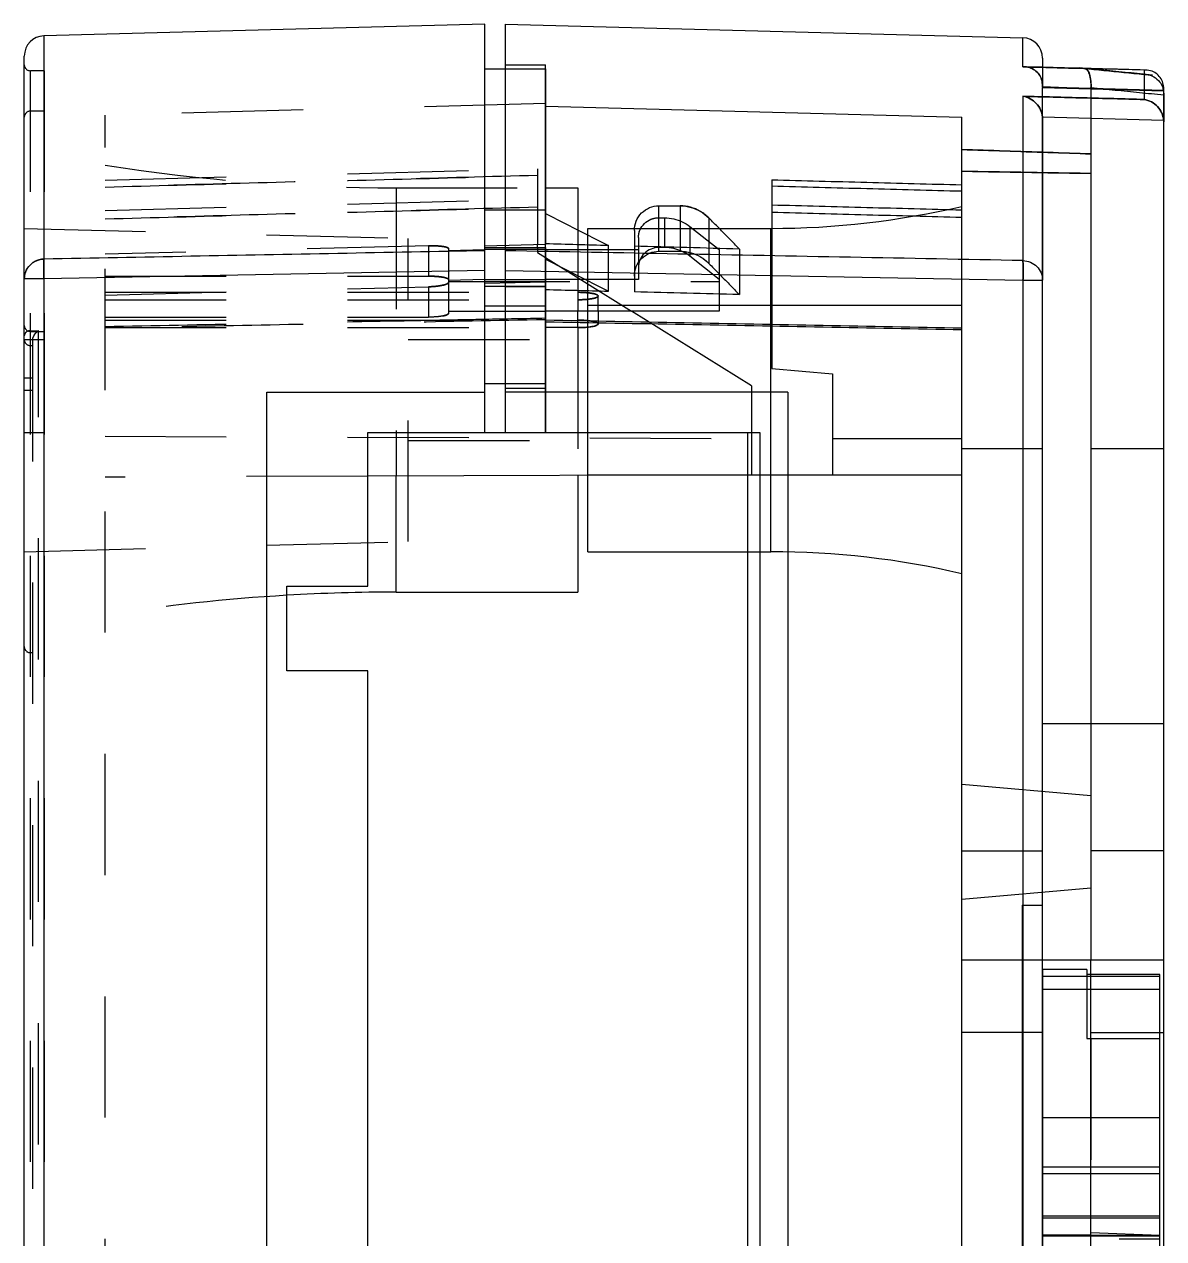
# Model space of a CAD drawing. Extents: x 195 to 445, y -1276 to -961.
# Drawn here: x 195.06 to 223.26, y -1058.62 to -1028.57 of the extents above; entities that cross this region are included whole.
import ezdxf

# ---------------------------------------------------------------- set-up
doc = ezdxf.new("R2010")
doc.units = 0
doc.linetypes.add('EB_DASH', pattern=[6, 3, -3])
doc.layers.get('0').update_dxf_attribs({"linetype": 'CONTINUOUS'})
for name, color, linetype in [('B1_DXF_CONTINUOUS_LINE', 7, 'CONTINUOUS'), ('B1_DXF_HIDDEN_LINE', 7, 'CONTINUOUS'), ('B3_DXF_CONTINUOUS_LINE', 7, 'CONTINUOUS'), ('B3_DXF_HIDDEN_LINE', 7, 'CONTINUOUS')]:
    doc.layers.add(name, color=color, linetype=linetype)

msp = doc.modelspace()

# ---------------------------------------------------------------- linework, layer by layer
at = {"color": 6, "linetype": 'CONTINUOUS'}
for p, q in [((206.961, -1028.565), (206.961, -1038.665)), ((206.961, -1028.565), (219.774, -1028.901)), ((219.774, -1029.618), (219.774, -1028.901)), ((220.261, -1029.4), (220.261, -1030.077)), ((206.961, -1029.565), (207.961, -1029.565)), ((207.961, -1038.665), (207.961, -1029.565)), ((219.813, -1029.617), (222.813, -1029.696)), ((222.774, -1029.697), (222.774, -1030.425)), ((219.774, -1030.346), (219.774, -1034.412)), ((220.261, -1030.903), (220.261, -1030.129)), ((223.261, -1030.17), (223.261, -1030.156)), ((207.961, -1030.592), (218.261, -1030.862)), ((218.261, -1097.569), (218.261, -1030.862)), ((220.259, -1030.856), (223.259, -1030.935)), ((213.561, -1032.413), (213.561, -1037.084)), ((210.761, -1033.058), (210.761, -1034.182)), ((210.761, -1033.058), (211.296, -1033.058)), ((211.296, -1033.058), (211.296, -1034.182)), ((212.003, -1033.356), (212.003, -1034.481)), ((209.011, -1041.615), (209.011, -1033.615)), ((209.011, -1033.615), (213.536, -1033.615)), ((210.161, -1033.667), (210.161, -1035.186)), ((213.536, -1041.615), (213.536, -1033.615)), ((209.516, -1035.168), (209.516, -1034.04)), ((210.761, -1034.182), (211.296, -1034.182)), ((212.762, -1034.126), (212.762, -1035.255)), ((206.961, -1034.656), (219.778, -1034.9)), ((219.778, -1034.9), (219.778, -1093.53)), ((219.778, -1034.9), (220.261, -1034.9)), ((220.261, -1093.534), (220.261, -1034.896)), ((206.961, -1035.057), (207.961, -1035.057)), ((209.011, -1035.515), (218.261, -1035.515)), ((213.561, -1037.084), (215.061, -1037.215)), ((215.061, -1037.215), (215.061, -1039.715)), ((206.961, -1037.565), (207.961, -1037.565)), ((213.961, -1037.665), (206.961, -1037.665)), ((213.961, -1037.665), (213.961, -1090.765)), ((206.961, -1038.665), (213.261, -1038.665)), ((212.961, -1038.665), (212.961, -1089.765)), ((213.261, -1038.665), (213.261, -1089.765)), ((215.061, -1038.815), (218.261, -1038.815)), ((218.261, -1039.065), (220.261, -1039.065)), ((221.461, -1039.065), (223.261, -1039.065)), ((223.261, -1089.365), (223.261, -1039.065)), ((209.011, -1039.715), (218.261, -1039.715)), ((209.011, -1041.615), (213.536, -1041.615)), ((220.261, -1045.865), (223.261, -1045.865)), ((218.261, -1047.365), (221.461, -1047.645)), ((218.261, -1049.015), (220.261, -1049.015)), ((223.261, -1049.015), (221.461, -1049.015)), ((218.261, -1050.215), (221.461, -1049.935)), ((219.761, -1050.365), (219.761, -1078.065)), ((219.761, -1050.365), (220.261, -1050.365)), ((218.261, -1051.715), (223.261, -1051.715)), ((221.461, -1076.715), (221.461, -1051.715)), ((220.261, -1053.515), (218.261, -1053.515)), ((221.461, -1053.515), (223.261, -1053.515))]:
    msp.add_line(p, q, dxfattribs=at)
at = {"color": 7, "linetype": 'CONTINUOUS'}
for p, q in [((220.261, -1030.08), (220.261, -1030.129)), ((220.261, -1030.116), (223.261, -1030.195)), ((221.461, -1030.161), (220.261, -1030.116)), ((220.261, -1030.129), (223.261, -1030.208)), ((221.461, -1030.142), (221.461, -1051.715)), ((223.261, -1039.065), (223.261, -1030.17)), ((220.261, -1034.896), (220.261, -1030.903))]:
    msp.add_line(p, q, dxfattribs=at)
at = {"color": 6, "linetype": 'CONTINUOUS'}
for centre, radius, start, end in [((219.761, -1029.4), 0.5, 0, 88.5), ((213.536, -1012.89), 20.726, 270, 283.1781), ((213.536, -1062.341), 20.726, 76.8219, 90)]:
    msp.add_arc(centre, radius, start, end, dxfattribs=at)
at = {"color": 7, "linetype": 'CONTINUOUS'}
for points, knots in [([(219.774, -1029.618), (219.828, -1029.615), (219.934, -1029.626), (220.073, -1029.693), (220.181, -1029.798), (220.248, -1029.935), (220.261, -1030.038), (220.261, -1030.09)], [0, 0, 0, 0, 0.162575, 0.3127025, 0.4590694, 0.6056159, 0.7640618, 0.7640618, 0.7640618, 0.7640618]), ([(220.261, -1030.09), (220.261, -1030.038), (220.248, -1029.936), (220.181, -1029.799), (220.074, -1029.694), (219.934, -1029.626), (219.828, -1029.615), (219.774, -1029.618)], [0, 0, 0, 0, 0.1576049, 0.3046349, 0.4513294, 0.601542, 0.7640688, 0.7640688, 0.7640688, 0.7640688]), ([(220.261, -1030.077), (220.261, -1030.029), (220.247, -1029.932), (220.181, -1029.799), (220.074, -1029.693), (219.934, -1029.627), (219.828, -1029.615), (219.774, -1029.618)], [0, 0, 0, 0, 0.1442557, 0.2915791, 0.4383534, 0.5885782, 0.7511284, 0.7511284, 0.7511284, 0.7511284]), ([(219.774, -1029.618), (219.828, -1029.615), (219.934, -1029.627), (220.074, -1029.693), (220.18, -1029.799), (220.246, -1029.931), (220.261, -1030.029), (220.261, -1030.077)], [0, 0, 0, 0, 0.1626137, 0.3127162, 0.4590243, 0.6056762, 0.7511288, 0.7511288, 0.7511288, 0.7511288]), ([(221.461, -1030.142), (221.464, -1030.08), (221.461, -1029.961), (221.429, -1029.806), (221.381, -1029.689), (221.311, -1029.652), (221.284, -1029.657)], [0, 0, 0, 0, 0.1888259, 0.3553535, 0.4782166, 0.5603419, 0.5603419, 0.5603419, 0.5603419]), ([(221.284, -1029.657), (221.312, -1029.653), (221.385, -1029.692), (221.431, -1029.814), (221.463, -1029.975), (221.464, -1030.097), (221.461, -1030.161)], [0, 0, 0, 0, 0.0849313, 0.212994, 0.3855753, 0.5790892, 0.5790892, 0.5790892, 0.5790892]), ([(223.261, -1030.156), (223.261, -1030.108), (223.247, -1030.011), (223.181, -1029.878), (223.074, -1029.772), (222.934, -1029.705), (222.828, -1029.694), (222.774, -1029.697)], [0, 0, 0, 0, 0.1442548, 0.2915763, 0.4383485, 0.5885717, 0.7511214, 0.7511214, 0.7511214, 0.7511214]), ([(223.261, -1030.169), (223.261, -1030.117), (223.248, -1030.015), (223.181, -1029.877), (223.074, -1029.772), (222.934, -1029.705), (222.828, -1029.694), (222.774, -1029.697)], [0, 0, 0, 0, 0.1576073, 0.3046354, 0.4513278, 0.6015388, 0.7640651, 0.7640651, 0.7640651, 0.7640651]), ([(220.261, -1030.09), (220.261, -1030.089), (220.261, -1030.106), (220.261, -1030.102), (220.261, -1030.118), (220.261, -1030.116)], [0, 0, 0, 0, 0.00500164, 0.02232188, 0.02594557, 0.02594557, 0.02594557, 0.02594557]), ([(220.261, -1030.116), (220.261, -1030.118), (220.261, -1030.101), (220.261, -1030.105), (220.261, -1030.089), (220.261, -1030.09)], [0, 0, 0, 0, 0.00449809, 0.02181417, 0.02594557, 0.02594557, 0.02594557, 0.02594557]), ([(223.261, -1030.968), (223.261, -1030.868), (223.261, -1030.677), (223.261, -1030.407), (223.261, -1030.236), (223.261, -1030.156)], [0, 0, 0, 0, 0.2991435, 0.57343, 0.8118918, 0.8118918, 0.8118918, 0.8118918]), ([(223.261, -1030.285), (223.261, -1030.354), (223.261, -1030.5), (223.261, -1030.728), (223.261, -1030.887), (223.261, -1030.968)], [0, 0, 0, 0, 0.2077213, 0.4391855, 0.6834439, 0.6834439, 0.6834439, 0.6834439]), ([(220.261, -1030.889), (220.261, -1031.245), (220.261, -1032.045), (220.261, -1033.382), (220.261, -1034.363), (220.261, -1034.9)], [0, 0, 0, 0, 1.066877, 2.400736, 4.010871, 4.010871, 4.010871, 4.010871]), ([(220.261, -1034.9), (220.261, -1034.363), (220.261, -1033.382), (220.261, -1032.045), (220.261, -1031.245), (220.261, -1030.889)], [0, 0, 0, 0, 1.610135, 2.943994, 4.010871, 4.010871, 4.010871, 4.010871])]:
    msp.add_open_spline(points, degree=3, knots=knots, dxfattribs=at)
at = {"color": 6, "linetype": 'CONTINUOUS'}
for points in [[(222.774, -1029.697), (222.274, -1029.683), (221.274, -1029.657), (220.274, -1029.631), (219.774, -1029.618)], [(219.774, -1029.618), (220.026, -1029.624), (220.529, -1029.638), (221.032, -1029.651), (221.284, -1029.657)], [(219.774, -1030.346), (220.274, -1030.36), (221.274, -1030.386), (222.274, -1030.412), (222.774, -1030.425)], [(222.774, -1030.425), (222.274, -1030.412), (221.274, -1030.386), (220.274, -1030.36), (219.774, -1030.346)], [(213.561, -1032.413), (214.344, -1032.433), (215.911, -1032.475), (217.478, -1032.516), (218.261, -1032.537)], [(213.561, -1032.413), (214.344, -1032.433), (215.911, -1032.475), (217.478, -1032.516), (218.261, -1032.537)], [(218.261, -1032.698), (217.478, -1032.678), (215.911, -1032.636), (214.344, -1032.595), (213.561, -1032.574)], [(218.261, -1032.698), (217.478, -1032.678), (215.911, -1032.636), (214.344, -1032.595), (213.561, -1032.574)], [(213.561, -1033.033), (214.344, -1033.054), (215.911, -1033.095), (217.478, -1033.137), (218.261, -1033.158)], [(213.561, -1033.033), (214.344, -1033.054), (215.911, -1033.095), (217.478, -1033.137), (218.261, -1033.158)], [(207.961, -1033.25), (208.22, -1033.382), (208.738, -1033.645), (209.257, -1033.908), (209.516, -1034.04)], [(218.261, -1033.347), (217.478, -1033.326), (215.911, -1033.285), (214.344, -1033.243), (213.561, -1033.222)], [(218.261, -1033.347), (217.478, -1033.326), (215.911, -1033.285), (214.344, -1033.243), (213.561, -1033.222)], [(209.516, -1034.04), (209.257, -1034.033), (208.738, -1034.019), (208.22, -1034.005), (207.961, -1033.998)], [(209.516, -1034.04), (209.257, -1034.033), (208.738, -1034.019), (208.22, -1034.005), (207.961, -1033.998)], [(212.762, -1034.126), (212.328, -1034.115), (211.461, -1034.092), (210.594, -1034.068), (210.161, -1034.057)], [(212.762, -1034.126), (212.328, -1034.115), (211.461, -1034.092), (210.594, -1034.068), (210.161, -1034.057)], [(207.961, -1034.375), (208.22, -1034.507), (208.738, -1034.772), (209.257, -1035.036), (209.516, -1035.168)], [(207.961, -1035.127), (208.22, -1035.134), (208.738, -1035.148), (209.257, -1035.161), (209.516, -1035.168)], [(207.961, -1035.127), (208.22, -1035.134), (208.738, -1035.148), (209.257, -1035.161), (209.516, -1035.168)], [(212.762, -1035.255), (212.328, -1035.243), (211.461, -1035.22), (210.594, -1035.197), (210.161, -1035.186)], [(212.762, -1035.255), (212.328, -1035.243), (211.461, -1035.22), (210.594, -1035.197), (210.161, -1035.186)]]:
    msp.add_open_spline(points, degree=3, dxfattribs=at)
for points, knots in [([(222.98, -1029.823), (222.779, -1029.803), (222.379, -1029.762), (221.778, -1029.702), (221.377, -1029.664), (221.176, -1029.644)], [0, 0, 0, 0, 0.604029, 1.208004, 1.811924, 1.811924, 1.811924, 1.811924]), ([(221.284, -1029.657), (221.449, -1029.673), (221.781, -1029.706), (222.277, -1029.755), (222.608, -1029.788), (222.774, -1029.805)], [0, 0, 0, 0, 0.499238, 0.998403, 1.497496, 1.497496, 1.497496, 1.497496]), ([(222.774, -1029.805), (222.841, -1029.805), (222.973, -1029.83), (223.136, -1029.942), (223.238, -1030.102), (223.261, -1030.225), (223.261, -1030.285)], [0, 0, 0, 0, 0.2011719, 0.3942949, 0.5801693, 0.7600923, 0.7600923, 0.7600923, 0.7600923]), ([(219.774, -1030.346), (219.838, -1030.355), (219.963, -1030.397), (220.115, -1030.517), (220.221, -1030.674), (220.255, -1030.796), (220.259, -1030.856)], [0, 0, 0, 0, 0.1958758, 0.3853107, 0.5736323, 0.7567742, 0.7567742, 0.7567742, 0.7567742]), ([(220.259, -1030.856), (220.255, -1030.796), (220.221, -1030.674), (220.115, -1030.518), (219.963, -1030.397), (219.838, -1030.355), (219.774, -1030.346)], [0, 0, 0, 0, 0.1819044, 0.3708985, 0.5608332, 0.7567729, 0.7567729, 0.7567729, 0.7567729]), ([(223.261, -1030.32), (223.061, -1030.3), (222.661, -1030.259), (222.061, -1030.2), (221.661, -1030.162), (221.461, -1030.142)], [0, 0, 0, 0, 0.602991, 1.205919, 1.808788, 1.808788, 1.808788, 1.808788]), ([(222.774, -1030.425), (222.838, -1030.434), (222.962, -1030.477), (223.117, -1030.593), (223.216, -1030.754), (223.255, -1030.874), (223.259, -1030.935)], [0, 0, 0, 0, 0.1952103, 0.3849807, 0.572708, 0.7563238, 0.7563238, 0.7563238, 0.7563238]), ([(223.259, -1030.935), (223.255, -1030.875), (223.216, -1030.755), (223.118, -1030.594), (222.962, -1030.477), (222.838, -1030.434), (222.774, -1030.425)], [0, 0, 0, 0, 0.1824237, 0.3708257, 0.5610546, 0.7563177, 0.7563177, 0.7563177, 0.7563177]), ([(220.259, -1030.856), (220.259, -1030.861), (220.26, -1030.871), (220.261, -1030.886), (220.261, -1030.895), (220.261, -1030.9)], [0, 0, 0, 0, 0.01481255, 0.02961299, 0.04368021, 0.04368021, 0.04368021, 0.04368021]), ([(220.261, -1030.9), (220.261, -1030.895), (220.261, -1030.885), (220.26, -1030.871), (220.259, -1030.861), (220.259, -1030.856)], [0, 0, 0, 0, 0.01455967, 0.02912277, 0.04368111, 0.04368111, 0.04368111, 0.04368111]), ([(223.259, -1030.935), (223.259, -1030.94), (223.26, -1030.95), (223.261, -1030.964), (223.261, -1030.974), (223.261, -1030.979)], [0, 0, 0, 0, 0.0145651, 0.02913476, 0.04370076, 0.04370076, 0.04370076, 0.04370076]), ([(223.259, -1030.935), (223.259, -1030.94), (223.26, -1030.95), (223.261, -1030.964), (223.261, -1030.974), (223.261, -1030.979)], [0, 0, 0, 0, 0.01456501, 0.02913461, 0.04370062, 0.04370062, 0.04370062, 0.04370062]), ([(218.261, -1031.664), (218.616, -1031.676), (219.327, -1031.699), (220.394, -1031.735), (221.105, -1031.759), (221.461, -1031.771)], [0, 0, 0, 0, 1.067224, 2.134495, 3.201814, 3.201814, 3.201814, 3.201814]), ([(221.461, -1031.773), (221.105, -1031.761), (220.394, -1031.737), (219.327, -1031.701), (218.616, -1031.677), (218.261, -1031.665)], [0, 0, 0, 0, 1.067319, 2.134591, 3.201815, 3.201815, 3.201815, 3.201815]), ([(218.261, -1032.201), (218.616, -1032.207), (219.327, -1032.219), (220.394, -1032.237), (221.105, -1032.249), (221.461, -1032.255)], [0, 0, 0, 0, 1.066772, 2.133591, 3.200456, 3.200456, 3.200456, 3.200456]), ([(221.461, -1032.257), (221.105, -1032.251), (220.394, -1032.239), (219.327, -1032.221), (218.616, -1032.209), (218.261, -1032.203)], [0, 0, 0, 0, 1.066865, 2.133684, 3.200456, 3.200456, 3.200456, 3.200456]), ([(210.161, -1033.667), (210.161, -1033.589), (210.192, -1033.428), (210.327, -1033.224), (210.528, -1033.089), (210.685, -1033.058), (210.761, -1033.058)], [0, 0, 0, 0, 0.2368293, 0.4797356, 0.7194172, 0.9480021, 0.9480021, 0.9480021, 0.9480021]), ([(212.003, -1033.356), (211.941, -1033.293), (211.801, -1033.184), (211.557, -1033.082), (211.382, -1033.058), (211.296, -1033.058)], [0, 0, 0, 0, 0.263536, 0.5261844, 0.7869665, 0.7869665, 0.7869665, 0.7869665]), ([(211.296, -1033.058), (211.385, -1033.058), (211.561, -1033.083), (211.804, -1033.187), (211.942, -1033.294), (212.003, -1033.356)], [0, 0, 0, 0, 0.269785, 0.5260864, 0.7868145, 0.7868145, 0.7868145, 0.7868145]), ([(212.762, -1034.126), (212.677, -1034.04), (212.509, -1033.869), (212.256, -1033.612), (212.087, -1033.441), (212.003, -1033.356)], [0, 0, 0, 0, 0.360548, 0.721049, 1.081505, 1.081505, 1.081505, 1.081505]), ([(219.774, -1034.412), (218.351, -1034.385), (215.505, -1034.331), (211.234, -1034.249), (208.385, -1034.195), (206.961, -1034.168)], [0, 0, 0, 0, 4.26911, 8.540921, 12.815406, 12.815406, 12.815406, 12.815406]), ([(210.161, -1034.794), (210.161, -1034.715), (210.192, -1034.553), (210.327, -1034.348), (210.528, -1034.213), (210.685, -1034.182), (210.761, -1034.182)], [0, 0, 0, 0, 0.2387004, 0.4826685, 0.7224731, 0.9503967, 0.9503967, 0.9503967, 0.9503967]), ([(211.296, -1034.182), (211.383, -1034.182), (211.558, -1034.206), (211.802, -1034.309), (211.941, -1034.418), (212.003, -1034.481)], [0, 0, 0, 0, 0.2614082, 0.5242636, 0.787693, 0.787693, 0.787693, 0.787693]), ([(211.296, -1034.182), (211.385, -1034.182), (211.562, -1034.207), (211.805, -1034.311), (211.942, -1034.419), (212.003, -1034.481)], [0, 0, 0, 0, 0.2700708, 0.5265811, 0.7875401, 0.7875401, 0.7875401, 0.7875401]), ([(212.003, -1034.481), (212.087, -1034.567), (212.256, -1034.739), (212.509, -1034.997), (212.677, -1035.169), (212.762, -1035.255)], [0, 0, 0, 0, 0.361374, 0.722792, 1.084256, 1.084256, 1.084256, 1.084256]), ([(219.778, -1034.9), (219.779, -1034.845), (219.781, -1034.741), (219.781, -1034.599), (219.779, -1034.492), (219.777, -1034.433), (219.774, -1034.412)], [0, 0, 0, 0, 0.1648571, 0.3131479, 0.4240123, 0.4881057, 0.4881057, 0.4881057, 0.4881057]), ([(219.774, -1034.412), (219.838, -1034.414), (219.966, -1034.441), (220.128, -1034.551), (220.236, -1034.711), (220.261, -1034.838), (220.261, -1034.9)], [0, 0, 0, 0, 0.1929738, 0.3844971, 0.5746357, 0.7617541, 0.7617541, 0.7617541, 0.7617541]), ([(219.774, -1034.412), (219.777, -1034.433), (219.779, -1034.492), (219.781, -1034.599), (219.781, -1034.74), (219.779, -1034.844), (219.778, -1034.9)], [0, 0, 0, 0, 0.0633335, 0.1759433, 0.3219178, 0.4881059, 0.4881059, 0.4881059, 0.4881059]), ([(207.961, -1035.88), (209.106, -1035.902), (211.395, -1035.946), (214.829, -1036.012), (217.117, -1036.056), (218.261, -1036.078)], [0, 0, 0, 0, 3.4356, 6.869569, 10.301897, 10.301897, 10.301897, 10.301897]), ([(207.961, -1035.924), (209.106, -1035.946), (211.395, -1035.989), (214.829, -1036.055), (217.117, -1036.099), (218.261, -1036.121)], [0, 0, 0, 0, 3.435477, 6.869441, 10.301892, 10.301892, 10.301892, 10.301892])]:
    msp.add_open_spline(points, degree=3, knots=knots, dxfattribs=at)
at = {"layer": 'B1_DXF_CONTINUOUS_LINE', "color": 7, "linetype": 'CONTINUOUS'}
for p, q in [((206.461, -1028.565), (195.548, -1028.851)), ((206.461, -1038.665), (206.461, -1028.565)), ((195.548, -1028.851), (195.548, -1034.376)), ((195.061, -1099.079), (195.061, -1029.351)), ((206.461, -1029.665), (207.961, -1029.665)), ((207.961, -1029.665), (207.961, -1034.014)), ((207.961, -1032.615), (208.761, -1032.615)), ((208.761, -1032.615), (208.761, -1034.14)), ((207.961, -1033.166), (206.461, -1033.166)), ((210.761, -1033.353), (210.761, -1034.09)), ((210.761, -1033.353), (210.91, -1033.353)), ((210.91, -1034.09), (210.91, -1033.353)), ((211.535, -1033.568), (211.535, -1034.306)), ((211.535, -1033.568), (212.261, -1034.14)), ((207.961, -1034.014), (206.461, -1034.053)), ((207.761, -1034.088), (207.761, -1034.019)), ((210.261, -1033.845), (210.261, -1034.878)), ((206.461, -1034.088), (207.961, -1034.088)), ((207.961, -1034.088), (207.961, -1037.465)), ((207.961, -1034.14), (210.261, -1034.14)), ((210.91, -1034.09), (210.761, -1034.09)), ((212.261, -1034.878), (211.535, -1034.306)), ((212.261, -1034.14), (212.261, -1035.666)), ((195.543, -1034.864), (195.061, -1034.864)), ((206.461, -1034.656), (195.543, -1034.864)), ((195.543, -1034.864), (195.543, -1093.567)), ((210.261, -1034.878), (207.961, -1034.878)), ((207.961, -1035.05), (206.461, -1035.05)), ((207.961, -1035.539), (206.461, -1035.539)), ((212.261, -1035.666), (207.961, -1035.666)), ((208.761, -1036.071), (208.761, -1035.666)), ((209.261, -1035.666), (209.261, -1035.978)), ((213.061, -1037.515), (210.091, -1035.666)), ((208.761, -1036.071), (207.961, -1036.071)), ((207.961, -1037.465), (206.461, -1037.465)), ((213.061, -1037.515), (213.061, -1039.715)), ((201.061, -1090.765), (201.061, -1037.665)), ((201.061, -1037.665), (206.461, -1037.665)), ((203.561, -1042.465), (203.561, -1038.665)), ((203.561, -1038.665), (206.461, -1038.665)), ((213.061, -1039.715), (203.561, -1039.748)), ((204.261, -1042.615), (204.261, -1039.746)), ((208.761, -1039.73), (208.761, -1042.615)), ((201.561, -1044.565), (201.561, -1042.465)), ((201.561, -1042.465), (203.561, -1042.465)), ((204.261, -1042.615), (208.761, -1042.615)), ((203.561, -1044.565), (201.561, -1044.565)), ((203.561, -1083.865), (203.561, -1044.565))]:
    msp.add_line(p, q, dxfattribs=at)
for centre, radius, start, end in [((195.561, -1029.351), 0.5, 91.5, 180), ((204.261, -1088.548), 45.933, 90, 93.3714)]:
    msp.add_arc(centre, radius, start, end, dxfattribs=at)
for points, knots in [([(210.261, -1033.845), (210.261, -1033.781), (210.287, -1033.651), (210.399, -1033.487), (210.565, -1033.378), (210.696, -1033.353), (210.761, -1033.353)], [0, 0, 0, 0, 0.1933989, 0.3875051, 0.5824839, 0.7781566, 0.7781566, 0.7781566, 0.7781566]), ([(210.91, -1033.353), (210.986, -1033.353), (211.136, -1033.37), (211.349, -1033.444), (211.476, -1033.522), (211.535, -1033.568)], [0, 0, 0, 0, 0.2291524, 0.4494766, 0.6729101, 0.6729101, 0.6729101, 0.6729101]), ([(206.461, -1034.168), (205.248, -1034.191), (202.822, -1034.237), (199.184, -1034.307), (196.76, -1034.353), (195.548, -1034.376)], [0, 0, 0, 0, 3.640314, 7.278678, 10.915061, 10.915061, 10.915061, 10.915061]), ([(210.761, -1034.09), (210.697, -1034.09), (210.566, -1034.115), (210.398, -1034.225), (210.286, -1034.39), (210.261, -1034.52), (210.261, -1034.583)], [0, 0, 0, 0, 0.1926502, 0.3915043, 0.5888379, 0.7782344, 0.7782344, 0.7782344, 0.7782344]), ([(211.535, -1034.306), (211.475, -1034.259), (211.347, -1034.18), (211.133, -1034.107), (210.985, -1034.09), (210.91, -1034.09)], [0, 0, 0, 0, 0.2282183, 0.4485574, 0.6729272, 0.6729272, 0.6729272, 0.6729272]), ([(195.061, -1034.864), (195.061, -1034.801), (195.086, -1034.674), (195.194, -1034.514), (195.356, -1034.405), (195.484, -1034.377), (195.548, -1034.376)], [0, 0, 0, 0, 0.1883334, 0.3778877, 0.5691778, 0.7617329, 0.7617329, 0.7617329, 0.7617329]), ([(195.548, -1034.376), (195.545, -1034.397), (195.543, -1034.455), (195.541, -1034.563), (195.541, -1034.704), (195.542, -1034.808), (195.543, -1034.864)], [0, 0, 0, 0, 0.0633537, 0.1759596, 0.3219132, 0.4880716, 0.4880716, 0.4880716, 0.4880716]), ([(209.261, -1035.978), (209.261, -1035.996), (209.196, -1036.028), (209.097, -1036.048), (208.938, -1036.068), (208.822, -1036.071), (208.761, -1036.071)], [0, 0, 0, 0, 0.0533514, 0.1695403, 0.3364579, 0.5216185, 0.5216185, 0.5216185, 0.5216185])]:
    msp.add_open_spline(points, degree=3, knots=knots, dxfattribs=at)
at = {"layer": 'B1_DXF_HIDDEN_LINE', "color": 8, "linetype": 'EB_DASH'}
for p, q in [((195.211, -1098.715), (195.211, -1029.715)), ((195.561, -1029.715), (195.211, -1029.715)), ((195.561, -1098.715), (195.561, -1029.715)), ((207.961, -1030.527), (197.061, -1030.812)), ((195.561, -1030.715), (195.211, -1030.715)), ((197.061, -1097.618), (197.061, -1030.812)), ((197.061, -1032.42), (207.761, -1032.142)), ((207.761, -1032.142), (207.761, -1034.019)), ((204.261, -1032.615), (204.261, -1039.746)), ((204.261, -1032.615), (207.961, -1032.615)), ((197.061, -1033.171), (207.761, -1032.893)), ((195.061, -1033.615), (204.561, -1033.864)), ((204.561, -1041.366), (204.561, -1033.864)), ((205.061, -1034.046), (197.061, -1034.252)), ((205.061, -1034.046), (205.061, -1034.798)), ((205.561, -1034.12), (205.561, -1035.715)), ((205.561, -1034.164), (206.461, -1034.14)), ((207.961, -1034.14), (206.461, -1034.14)), ((207.761, -1034.088), (207.761, -1034.215)), ((207.761, -1034.215), (210.091, -1035.666)), ((208.761, -1034.14), (208.761, -1035.666)), ((197.061, -1034.798), (205.061, -1034.798)), ((206.461, -1034.878), (205.561, -1034.901)), ((206.461, -1034.878), (207.961, -1034.878)), ((197.061, -1035.267), (205.061, -1035.06)), ((197.061, -1035.197), (208.761, -1035.197)), ((205.061, -1035.06), (205.061, -1035.812)), ((205.561, -1034.928), (212.261, -1034.928)), ((206.461, -1034.975), (207.961, -1034.937)), ((197.061, -1035.381), (208.761, -1035.381)), ((209.261, -1035.666), (209.261, -1035.289)), ((197.061, -1035.812), (205.061, -1035.812)), ((205.561, -1035.666), (207.961, -1035.666)), ((197.061, -1035.886), (208.761, -1035.886)), ((197.061, -1036.071), (207.961, -1036.071)), ((208.761, -1036.071), (208.761, -1039.73)), ((195.061, -1036.365), (195.561, -1036.365)), ((195.211, -1036.148), (195.411, -1036.148)), ((195.211, -1036.165), (195.561, -1036.165)), ((195.261, -1036.38), (195.261, -1092.051)), ((195.411, -1092.283), (195.411, -1036.148)), ((204.561, -1036.365), (208.761, -1036.365)), ((195.211, -1036.515), (195.261, -1036.515)), ((195.061, -1037.315), (195.261, -1037.315)), ((195.061, -1037.615), (195.261, -1037.615)), ((207.961, -1037.465), (207.961, -1038.665)), ((195.061, -1038.665), (195.561, -1038.665)), ((197.061, -1038.759), (213.061, -1038.815)), ((206.461, -1038.665), (207.961, -1038.665)), ((204.561, -1038.865), (208.761, -1038.865)), ((203.561, -1039.748), (197.061, -1039.771)), ((195.061, -1041.615), (204.561, -1041.366)), ((195.261, -1044.115), (195.211, -1044.115))]:
    msp.add_line(p, q, dxfattribs=at)
for centre, radius, start, end in [((195.211, -1029.565), 0.15, 180, 270), ((195.211, -1030.865), 0.15, 90, 180), ((204.261, -986.682), 45.933, 260.9818, 270), ((195.211, -1036.015), 0.15, 180, 270), ((195.211, -1036.365), 0.15, 180, 270), ((204.261, -1088.548), 45.933, 93.3714, 99.0182), ((195.211, -1043.965), 0.15, 180, 270)]:
    msp.add_arc(centre, radius, start, end, dxfattribs=at)
for points, knots in [([(207.761, -1032.305), (206.572, -1032.337), (204.194, -1032.401), (200.628, -1032.496), (198.25, -1032.56), (197.061, -1032.592)], [0, 0, 0, 0, 3.567938, 7.135888, 10.70385, 10.70385, 10.70385, 10.70385]), ([(197.061, -1032.592), (198.25, -1032.56), (200.628, -1032.496), (204.194, -1032.401), (206.572, -1032.337), (207.761, -1032.305)], [0, 0, 0, 0, 3.567962, 7.135912, 10.70385, 10.70385, 10.70385, 10.70385]), ([(207.761, -1033.091), (206.572, -1033.123), (204.194, -1033.187), (200.628, -1033.283), (198.25, -1033.348), (197.061, -1033.38)], [0, 0, 0, 0, 3.567953, 7.13592, 10.703902, 10.703902, 10.703902, 10.703902]), ([(197.061, -1033.38), (198.25, -1033.348), (200.628, -1033.283), (204.194, -1033.187), (206.572, -1033.123), (207.761, -1033.091)], [0, 0, 0, 0, 3.567982, 7.135949, 10.703902, 10.703902, 10.703902, 10.703902]), ([(205.561, -1034.12), (205.561, -1034.104), (205.497, -1034.074), (205.401, -1034.059), (205.24, -1034.044), (205.123, -1034.044), (205.061, -1034.046)], [0, 0, 0, 0, 0.0488925, 0.1623588, 0.3292055, 0.5177628, 0.5177628, 0.5177628, 0.5177628]), ([(205.061, -1034.046), (205.124, -1034.044), (205.24, -1034.044), (205.401, -1034.059), (205.498, -1034.074), (205.561, -1034.104), (205.561, -1034.12)], [0, 0, 0, 0, 0.189094, 0.3560841, 0.469093, 0.5177588, 0.5177588, 0.5177588, 0.5177588]), ([(195.548, -1034.376), (195.484, -1034.377), (195.356, -1034.405), (195.194, -1034.514), (195.086, -1034.675), (195.061, -1034.802), (195.061, -1034.864)], [0, 0, 0, 0, 0.1929733, 0.3844932, 0.574624, 0.7617332, 0.7617332, 0.7617332, 0.7617332]), ([(195.543, -1034.864), (195.542, -1034.809), (195.541, -1034.704), (195.541, -1034.563), (195.543, -1034.455), (195.545, -1034.397), (195.548, -1034.376)], [0, 0, 0, 0, 0.1648281, 0.313097, 0.4239581, 0.4880714, 0.4880714, 0.4880714, 0.4880714]), ([(205.061, -1034.798), (205.124, -1034.798), (205.241, -1034.801), (205.401, -1034.819), (205.498, -1034.838), (205.561, -1034.868), (205.561, -1034.884)], [0, 0, 0, 0, 0.1891394, 0.3565487, 0.470268, 0.5195707, 0.5195707, 0.5195707, 0.5195707]), ([(205.524, -1034.852), (205.489, -1034.837), (205.397, -1034.817), (205.242, -1034.801), (205.123, -1034.798), (205.061, -1034.798)], [0, 0, 0, 0, 0.1136988, 0.2802636, 0.4680769, 0.4680769, 0.4680769, 0.4680769]), ([(205.061, -1035.06), (205.124, -1035.059), (205.241, -1035.052), (205.401, -1035.027), (205.501, -1035.003), (205.561, -1034.967), (205.561, -1034.95)], [0, 0, 0, 0, 0.1894853, 0.3578538, 0.4733874, 0.5259842, 0.5259842, 0.5259842, 0.5259842]), ([(205.561, -1034.95), (205.561, -1034.967), (205.5, -1035.003), (205.401, -1035.027), (205.241, -1035.052), (205.124, -1035.059), (205.061, -1035.06)], [0, 0, 0, 0, 0.0528329, 0.1688236, 0.3370423, 0.5259861, 0.5259861, 0.5259861, 0.5259861]), ([(209.261, -1035.289), (209.261, -1035.271), (209.196, -1035.239), (209.097, -1035.219), (208.938, -1035.2), (208.822, -1035.197), (208.761, -1035.197)], [0, 0, 0, 0, 0.0531985, 0.169239, 0.3360992, 0.5213338, 0.5213338, 0.5213338, 0.5213338]), ([(208.761, -1035.197), (208.823, -1035.197), (208.939, -1035.2), (209.098, -1035.219), (209.197, -1035.239), (209.261, -1035.271), (209.261, -1035.289)], [0, 0, 0, 0, 0.1859821, 0.3531137, 0.4686241, 0.521252, 0.521252, 0.521252, 0.521252]), ([(209.261, -1035.289), (209.261, -1035.306), (209.196, -1035.339), (209.098, -1035.359), (208.938, -1035.378), (208.822, -1035.381), (208.761, -1035.381)], [0, 0, 0, 0, 0.0532955, 0.1694021, 0.3363012, 0.5216029, 0.5216029, 0.5216029, 0.5216029]), ([(208.761, -1035.381), (208.823, -1035.381), (208.939, -1035.378), (209.098, -1035.359), (209.197, -1035.339), (209.261, -1035.306), (209.261, -1035.289)], [0, 0, 0, 0, 0.1860537, 0.3532222, 0.4687969, 0.5215216, 0.5215216, 0.5215216, 0.5215216]), ([(205.523, -1035.752), (205.488, -1035.768), (205.398, -1035.789), (205.243, -1035.808), (205.125, -1035.812), (205.061, -1035.812)], [0, 0, 0, 0, 0.1131121, 0.2766617, 0.4678924, 0.4678924, 0.4678924, 0.4678924]), ([(207.961, -1035.876), (206.749, -1035.899), (204.326, -1035.945), (200.693, -1036.015), (198.271, -1036.061), (197.061, -1036.085)], [0, 0, 0, 0, 3.635693, 7.269693, 10.902, 10.902, 10.902, 10.902]), ([(197.061, -1036.041), (198.271, -1036.018), (200.693, -1035.971), (203.36, -1035.92), (204.817, -1035.892), (205.062, -1035.888)], [0, 0, 0, 0, 3.632179, 7.266176, 8.002917, 8.002917, 8.002917, 8.002917]), ([(208.761, -1035.886), (208.823, -1035.886), (208.939, -1035.889), (209.098, -1035.909), (209.197, -1035.928), (209.261, -1035.961), (209.261, -1035.978)], [0, 0, 0, 0, 0.1860869, 0.3532103, 0.4686655, 0.5212509, 0.5212509, 0.5212509, 0.5212509]), ([(209.261, -1035.978), (209.261, -1035.96), (209.196, -1035.928), (209.098, -1035.908), (209, -1035.897), (208.945, -1035.893)], [0, 0, 0, 0, 0.0532845, 0.1695497, 0.3368143, 0.3368143, 0.3368143, 0.3368143]), ([(195.211, -1036.148), (195.185, -1036.148), (195.135, -1036.158), (195.077, -1036.205), (195.061, -1036.251), (195.061, -1036.273)], [0, 0, 0, 0, 0.0776826, 0.1499408, 0.2162868, 0.2162868, 0.2162868, 0.2162868]), ([(195.411, -1036.148), (195.39, -1036.161), (195.351, -1036.192), (195.304, -1036.25), (195.271, -1036.312), (195.261, -1036.358), (195.261, -1036.38)], [0, 0, 0, 0, 0.074008, 0.1487669, 0.2211257, 0.2856125, 0.2856125, 0.2856125, 0.2856125])]:
    msp.add_open_spline(points, degree=3, knots=knots, dxfattribs=at)
for points in [[(210.571, -1033.389), (210.631, -1033.365), (210.697, -1033.353), (210.761, -1033.353)], [(210.261, -1033.845), (210.261, -1033.781), (210.274, -1033.717), (210.298, -1033.658)], [(210.298, -1033.658), (210.323, -1033.598), (210.361, -1033.542), (210.408, -1033.496)], [(205.561, -1034.884), (205.561, -1034.868), (205.539, -1034.858), (205.524, -1034.852)], [(205.414, -1035.784), (205.421, -1035.782), (205.427, -1035.781), (205.433, -1035.78)], [(205.433, -1035.78), (205.464, -1035.774), (205.495, -1035.765), (205.523, -1035.752)], [(205.561, -1035.715), (205.561, -1035.732), (205.539, -1035.744), (205.523, -1035.752)], [(205.523, -1035.752), (205.539, -1035.744), (205.561, -1035.732), (205.561, -1035.715)], [(205.062, -1035.888), (205.23, -1035.884), (205.397, -1035.881), (205.564, -1035.878)], [(205.564, -1035.878), (205.863, -1035.872), (206.162, -1035.866), (206.461, -1035.861)], [(206.461, -1035.861), (206.961, -1035.851), (207.461, -1035.842), (207.961, -1035.832)], [(208.945, -1035.893), (208.884, -1035.888), (208.822, -1035.886), (208.761, -1035.886)], [(208.761, -1036.071), (208.822, -1036.071), (208.884, -1036.07), (208.945, -1036.064)], [(208.945, -1036.064), (208.965, -1036.063), (208.985, -1036.06), (209.005, -1036.058)], [(209.005, -1036.058), (209.04, -1036.054), (209.075, -1036.049), (209.11, -1036.044)], [(209.11, -1036.044), (209.13, -1036.041), (209.15, -1036.039), (209.17, -1036.034)], [(209.17, -1036.034), (209.188, -1036.029), (209.205, -1036.022), (209.222, -1036.014)], [(209.222, -1036.014), (209.237, -1036.006), (209.261, -1035.996), (209.261, -1035.978)], [(195.081, -1036.211), (195.069, -1036.229), (195.061, -1036.251), (195.061, -1036.273)], [(195.174, -1036.151), (195.161, -1036.154), (195.148, -1036.159), (195.136, -1036.164)], [(195.211, -1036.148), (195.199, -1036.148), (195.186, -1036.149), (195.174, -1036.151)], [(195.309, -1036.246), (195.322, -1036.228), (195.337, -1036.21), (195.353, -1036.194)], [(195.353, -1036.194), (195.364, -1036.183), (195.376, -1036.173), (195.388, -1036.164)], [(195.388, -1036.164), (195.395, -1036.158), (195.403, -1036.153), (195.411, -1036.148)]]:
    msp.add_open_spline(points, degree=3, dxfattribs=at)
at = {"layer": 'B3_DXF_CONTINUOUS_LINE', "color": 7, "linetype": 'CONTINUOUS'}
for p, q in [((220.261, -1051.957), (220.261, -1076.474)), ((221.361, -1051.957), (220.261, -1051.957)), ((221.361, -1051.957), (221.361, -1052.074)), ((220.261, -1052.116), (223.161, -1052.116)), ((223.161, -1052.074), (221.361, -1052.074)), ((223.161, -1076.356), (223.161, -1052.074)), ((223.161, -1052.445), (220.261, -1052.445)), ((220.261, -1056.998), (223.161, -1056.998))]:
    msp.add_line(p, q, dxfattribs=at)
at = {"layer": 'B3_DXF_HIDDEN_LINE', "color": 8, "linetype": 'EB_DASH'}
for p, q in [((221.361, -1052.074), (221.361, -1053.665)), ((221.361, -1053.665), (223.161, -1053.665)), ((221.461, -1053.665), (221.461, -1058.526)), ((220.261, -1055.615), (223.161, -1055.615)), ((223.161, -1056.847), (220.261, -1056.847)), ((220.261, -1056.998), (223.161, -1056.998)), ((220.261, -1056.999), (223.161, -1056.999)), ((220.261, -1058.049), (223.161, -1058.049)), ((220.261, -1058.101), (223.161, -1058.101)), ((221.461, -1058.526), (220.261, -1058.526)), ((220.261, -1058.527), (223.161, -1058.527)), ((223.161, -1058.549), (220.261, -1058.549)), ((221.461, -1058.465), (223.161, -1058.526)), ((222.161, -1058.615), (223.161, -1058.615))]:
    msp.add_line(p, q, dxfattribs=at)

doc.saveas('drawing.dxf')
